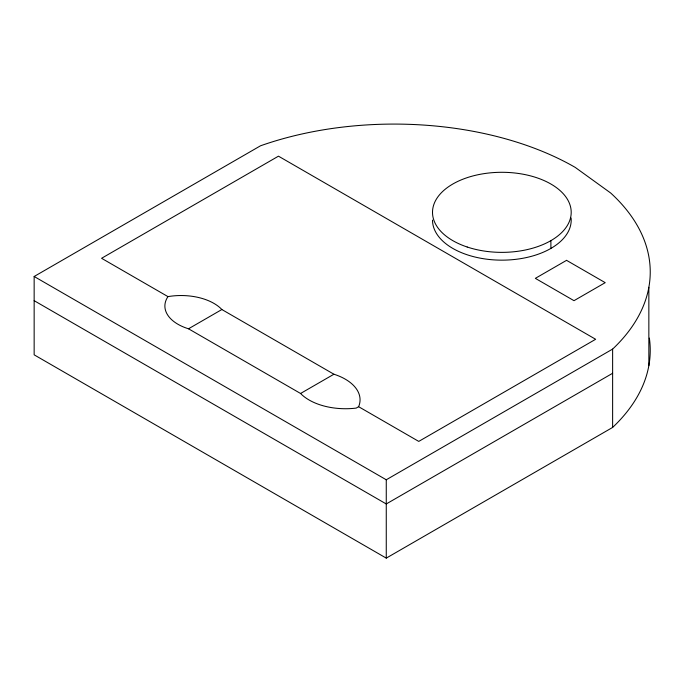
<?xml version="1.0" encoding="UTF-8"?>
<svg xmlns="http://www.w3.org/2000/svg" width="683" height="683" viewBox="0 0 683 683"><rect width="100%" height="100%" fill="white"/><g stroke="black" fill="none" stroke-linecap="round" stroke-linejoin="round"><path stroke-width="1.02" d="M34.15 276.487L260.513 145.795A256.116 147.869 0 0 1 575.223 167.395L610.704 193.024A256.116 147.869 0 0 1 612.625 349.09L612.625 427.43L386.262 558.122L34.15 354.827L34.15 276.487L386.262 479.773L612.625 349.09M167.967 296.618A44.668 25.792 0 0 0 188.508 328.788L221.864 309.527L333.919 374.224A50.61 29.224 0 0 1 358.626 406.701L418.756 441.406L595.644 339.28L278.468 156.168L101.579 258.294L167.967 296.618A46.453 26.816 0 0 1 221.864 309.527M188.508 328.788L300.563 393.476L333.919 374.224M358.626 406.701L356.21 408.093A51.532 29.753 0 0 1 300.563 393.476M612.625 373.277L386.262 503.96L34.15 300.674M648.85 287.312L648.85 365.653M550.891 240.647L550.891 248.424M386.262 479.773L386.262 558.122M571.108 218.031A69.35 40.041 0 0 1 503.661 260.138A69.35 40.041 0 0 1 432.51 220.114M649.362 338.094A256.116 147.869 0 0 1 612.625 427.43M566.557 260.343L535.344 278.357L574.002 300.674L605.215 282.66L566.557 260.343M467.181 247.007A69.35 40.041 0 0 0 571.201 212.336A69.35 40.041 0 0 0 467.181 177.657A69.35 40.041 0 0 0 467.181 247.007"/></g></svg>
